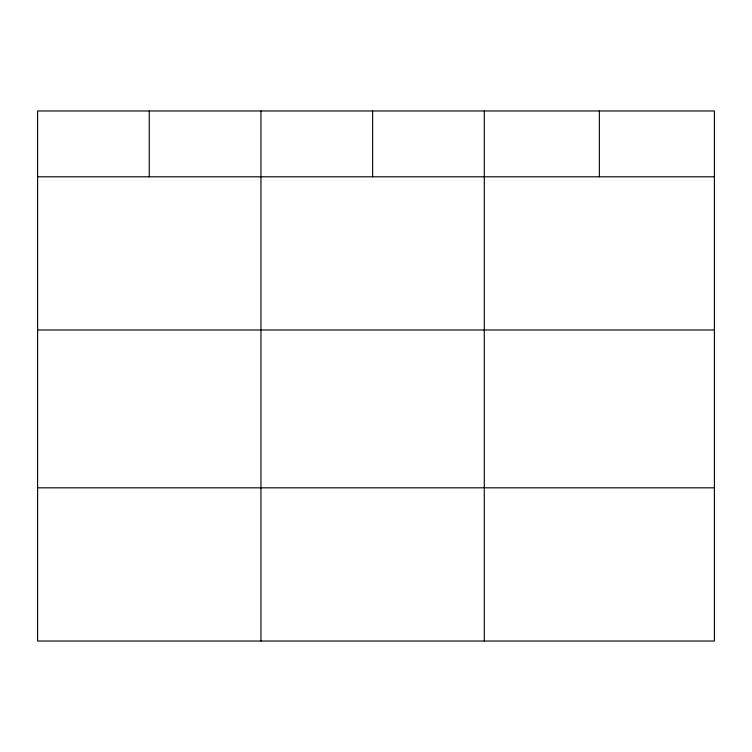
<?xml version="1.0" encoding="UTF-8"?>
<svg xmlns="http://www.w3.org/2000/svg" width="752" height="752" viewBox="0 0 752 752"><rect width="100%" height="100%" fill="white"/><g stroke="black" fill="none" stroke-linecap="round" stroke-linejoin="round"><path stroke-width="1.13" d="M714.4 329.987L714.4 110.976L37.6 110.976L37.6 641.024L714.4 641.024L714.4 329.987L37.6 329.987M37.6 176.795L714.4 176.795M37.6 487.822L714.4 487.822M599.344 110.976L599.344 176.795M484.288 110.976L484.288 641.024M372.616 110.976L372.616 176.795M260.944 110.976L260.944 641.024M149.272 110.976L149.272 176.795"/></g></svg>
